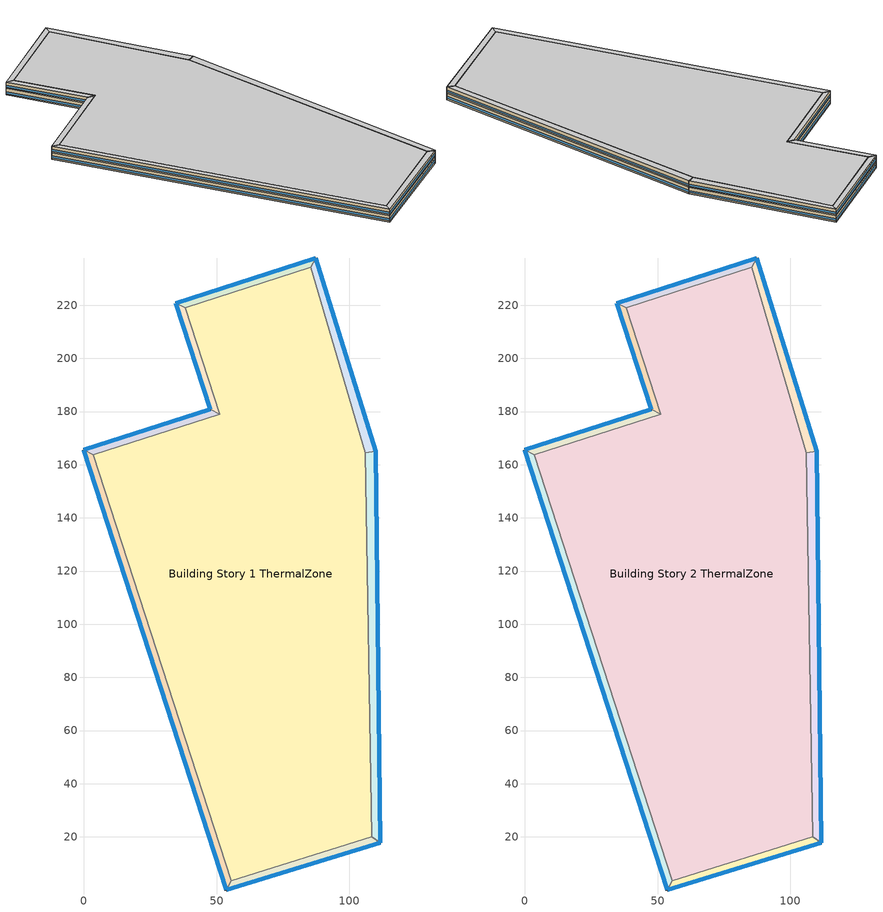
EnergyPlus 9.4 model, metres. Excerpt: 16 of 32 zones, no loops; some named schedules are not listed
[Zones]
Building Story 1 ThermalZone
 floor ground (Typical Insulated Carpeted 8in Slab Floor): 105.93,164.49 108.38,20.09 55.57,3.55 3.56,163.73 51.15,179.06 38.19,218.99 85.39,234.21 z0
 wall adiabatic (Typical Interior Wall): 108.38,20.09 105.93,164.49 85.39,234.21 38.19,218.99 51.15,179.06 3.56,163.73 55.57,3.55 108.38,20.09 z0:3.6
 ceiling adiabatic (Typical Interior Floor): 85.39,234.21 38.19,218.99 51.15,179.06 3.56,163.73 55.57,3.55 108.38,20.09 105.93,164.49 z3.6
Building Story 1 ThermalZone 1
 floor ground (Typical Insulated Carpeted 8in Slab Floor): 109.88,165.12 111.61,17.73 108.38,20.09 105.93,164.49 z0
 wall outside (Typical Insulated Exterior Mass Wall R-12.5): 111.61,17.73 109.88,165.12 z0:3.6
 wall adiabatic (Typical Interior Wall): 109.88,165.12 105.93,164.49 108.38,20.09 111.61,17.73 z0:3.6
 window (U 0.48 SHGC 0.40 Dbl Ref-D Clr 6mm/13mm): 111.61,17.76 109.88,165.09 z0.76:1.84
 ceiling adiabatic (Typical Interior Ceiling): 105.93,164.49 108.38,20.09 111.61,17.73 109.88,165.12 z3.6
Building Story 1 ThermalZone 2
 floor ground (Typical Insulated Carpeted 8in Slab Floor): 111.61,17.73 53.73,0 55.57,3.55 108.38,20.09 z0
 wall outside (Typical Insulated Exterior Mass Wall R-12.5): 53.73,0 111.61,17.73 z0:3.6
 wall adiabatic (Typical Interior Wall): 111.61,17.73 108.38,20.09 55.57,3.55 53.73,0 z0:3.6
 window (U 0.48 SHGC 0.40 Dbl Ref-D Clr 6mm/13mm): 53.75,0.01 111.58,17.72 z0.76:1.84
 ceiling adiabatic (Typical Interior Ceiling): 108.38,20.09 55.57,3.55 53.73,0 111.61,17.73 z3.6
Building Story 1 ThermalZone 3
 floor ground (Typical Insulated Carpeted 8in Slab Floor): 53.73,0 0,165.55 3.56,163.73 55.57,3.55 z0
 wall outside (Typical Insulated Exterior Mass Wall R-12.5): 0,165.55 53.73,0 z0:3.6
 wall adiabatic (Typical Interior Wall): 53.73,0 55.57,3.55 3.56,163.73 0,165.55 z0:3.6
 window (U 0.48 SHGC 0.40 Dbl Ref-D Clr 6mm/13mm): 0.01,165.52 53.72,0.02 z0.76:1.84
 ceiling adiabatic (Typical Interior Ceiling): 55.57,3.55 3.56,163.73 0,165.55 53.73,0 z3.6
Building Story 1 ThermalZone 4
 floor ground (Typical Insulated Carpeted 8in Slab Floor): 0,165.55 47.59,180.88 51.15,179.06 3.56,163.73 z0
 wall outside (Typical Insulated Exterior Mass Wall R-12.5): 47.59,180.88 0,165.55 z0:3.6
 wall adiabatic (Typical Interior Wall): 0,165.55 3.56,163.73 51.15,179.06 47.59,180.88 z0:3.6
 window (U 0.48 SHGC 0.40 Dbl Ref-D Clr 6mm/13mm): 47.56,180.87 0.02,165.55 z0.76:1.84
 ceiling adiabatic (Typical Interior Ceiling): 3.56,163.73 51.15,179.06 47.59,180.88 0,165.55 z3.6
Building Story 1 ThermalZone 5
 floor ground (Typical Insulated Carpeted 8in Slab Floor): 47.59,180.88 34.63,220.81 38.19,218.99 51.15,179.06 z0
 wall outside (Typical Insulated Exterior Mass Wall R-12.5): 34.63,220.81 47.59,180.88 z0:3.6
 wall adiabatic (Typical Interior Wall): 47.59,180.88 51.15,179.06 38.19,218.99 34.63,220.81 z0:3.6
 window (U 0.48 SHGC 0.40 Dbl Ref-D Clr 6mm/13mm): 34.64,220.79 47.58,180.9 z0.76:1.84
 ceiling adiabatic (Typical Interior Ceiling): 51.15,179.06 38.19,218.99 34.63,220.81 47.59,180.88 z3.6
Building Story 1 ThermalZone 6
 floor ground (Typical Insulated Carpeted 8in Slab Floor): 34.63,220.81 87.23,237.76 85.39,234.21 38.19,218.99 z0
 wall outside (Typical Insulated Exterior Mass Wall R-12.5): 87.23,237.76 34.63,220.81 z0:3.6
 wall adiabatic (Typical Interior Wall): 34.63,220.81 38.19,218.99 85.39,234.21 87.23,237.76 z0:3.6
 window (U 0.48 SHGC 0.40 Dbl Ref-D Clr 6mm/13mm): 87.2,237.75 34.65,220.82 z0.76:1.84
 ceiling adiabatic (Typical Interior Ceiling): 38.19,218.99 85.39,234.21 87.23,237.76 34.63,220.81 z3.6
Building Story 1 ThermalZone 7
 floor ground (Typical Insulated Carpeted 8in Slab Floor): 87.23,237.76 109.88,165.12 105.93,164.49 85.39,234.21 z0
 wall outside (Typical Insulated Exterior Mass Wall R-12.5): 109.88,165.12 87.23,237.76 z0:3.6
 wall adiabatic (Typical Interior Wall): 87.23,237.76 85.39,234.21 105.93,164.49 109.88,165.12 z0:3.6
 window (U 0.48 SHGC 0.40 Dbl Ref-D Clr 6mm/13mm): 109.87,165.14 87.24,237.73 z0.76:1.84
 ceiling adiabatic (Typical Interior Ceiling): 85.39,234.21 105.93,164.49 109.88,165.12 87.23,237.76 z3.6
Building Story 2 ThermalZone
 floor adiabatic (Typical Interior Floor): 105.93,164.49 108.38,20.09 55.57,3.55 3.56,163.73 51.15,179.06 38.19,218.99 85.39,234.21 z3.6
 wall adiabatic (Typical Interior Wall): 108.38,20.09 105.93,164.49 85.39,234.21 38.19,218.99 51.15,179.06 3.56,163.73 55.57,3.55 108.38,20.09 z3.6:7.2
 ceiling adiabatic (Typical Interior Floor): 85.39,234.21 38.19,218.99 51.15,179.06 3.56,163.73 55.57,3.55 108.38,20.09 105.93,164.49 z7.2
Building Story 2 ThermalZone 1
 floor adiabatic (Typical Interior Ceiling): 109.88,165.12 111.61,17.73 108.38,20.09 105.93,164.49 z3.6
 wall outside (Typical Insulated Exterior Mass Wall R-12.5): 111.61,17.73 109.88,165.12 z3.6:7.2
 wall adiabatic (Typical Interior Wall): 109.88,165.12 105.93,164.49 108.38,20.09 111.61,17.73 z3.6:7.2
 window (U 0.48 SHGC 0.40 Dbl Ref-D Clr 6mm/13mm): 111.61,17.76 109.88,165.09 z4.36:5.44
 ceiling adiabatic (Typical Interior Floor): 105.93,164.49 108.38,20.09 111.61,17.73 109.88,165.12 z7.2
Building Story 2 ThermalZone 2
 floor adiabatic (Typical Interior Ceiling): 111.61,17.73 53.73,0 55.57,3.55 108.38,20.09 z3.6
 wall outside (Typical Insulated Exterior Mass Wall R-12.5): 53.73,0 111.61,17.73 z3.6:7.2
 wall adiabatic (Typical Interior Wall): 111.61,17.73 108.38,20.09 55.57,3.55 53.73,0 z3.6:7.2
 window (U 0.48 SHGC 0.40 Dbl Ref-D Clr 6mm/13mm): 53.75,0.01 111.58,17.72 z4.36:5.44
 ceiling adiabatic (Typical Interior Floor): 108.38,20.09 55.57,3.55 53.73,0 111.61,17.73 z7.2
Building Story 2 ThermalZone 3
 floor adiabatic (Typical Interior Ceiling): 53.73,0 0,165.55 3.56,163.73 55.57,3.55 z3.6
 wall outside (Typical Insulated Exterior Mass Wall R-12.5): 0,165.55 53.73,0 z3.6:7.2
 wall adiabatic (Typical Interior Wall): 53.73,0 55.57,3.55 3.56,163.73 0,165.55 z3.6:7.2
 window (U 0.48 SHGC 0.40 Dbl Ref-D Clr 6mm/13mm): 0.01,165.52 53.72,0.02 z4.36:5.44
 ceiling adiabatic (Typical Interior Floor): 55.57,3.55 3.56,163.73 0,165.55 53.73,0 z7.2
Building Story 2 ThermalZone 4
 floor adiabatic (Typical Interior Ceiling): 0,165.55 47.59,180.88 51.15,179.06 3.56,163.73 z3.6
 wall outside (Typical Insulated Exterior Mass Wall R-12.5): 47.59,180.88 0,165.55 z3.6:7.2
 wall adiabatic (Typical Interior Wall): 0,165.55 3.56,163.73 51.15,179.06 47.59,180.88 z3.6:7.2
 window (U 0.48 SHGC 0.40 Dbl Ref-D Clr 6mm/13mm): 47.56,180.87 0.02,165.55 z4.36:5.44
 ceiling adiabatic (Typical Interior Floor): 3.56,163.73 51.15,179.06 47.59,180.88 0,165.55 z7.2
Building Story 2 ThermalZone 5
 floor adiabatic (Typical Interior Ceiling): 47.59,180.88 34.63,220.81 38.19,218.99 51.15,179.06 z3.6
 wall outside (Typical Insulated Exterior Mass Wall R-12.5): 34.63,220.81 47.59,180.88 z3.6:7.2
 wall adiabatic (Typical Interior Wall): 47.59,180.88 51.15,179.06 38.19,218.99 34.63,220.81 z3.6:7.2
 window (U 0.48 SHGC 0.40 Dbl Ref-D Clr 6mm/13mm): 34.64,220.79 47.58,180.9 z4.36:5.44
 ceiling adiabatic (Typical Interior Floor): 51.15,179.06 38.19,218.99 34.63,220.81 47.59,180.88 z7.2
Building Story 2 ThermalZone 6
 floor adiabatic (Typical Interior Ceiling): 34.63,220.81 87.23,237.76 85.39,234.21 38.19,218.99 z3.6
 wall outside (Typical Insulated Exterior Mass Wall R-12.5): 87.23,237.76 34.63,220.81 z3.6:7.2
 wall adiabatic (Typical Interior Wall): 34.63,220.81 38.19,218.99 85.39,234.21 87.23,237.76 z3.6:7.2
 window (U 0.48 SHGC 0.40 Dbl Ref-D Clr 6mm/13mm): 87.2,237.75 34.65,220.82 z4.36:5.44
 ceiling adiabatic (Typical Interior Floor): 38.19,218.99 85.39,234.21 87.23,237.76 34.63,220.81 z7.2
Building Story 2 ThermalZone 7
 floor adiabatic (Typical Interior Ceiling): 87.23,237.76 109.88,165.12 105.93,164.49 85.39,234.21 z3.6
 wall outside (Typical Insulated Exterior Mass Wall R-12.5): 109.88,165.12 87.23,237.76 z3.6:7.2
 wall adiabatic (Typical Interior Wall): 87.23,237.76 85.39,234.21 105.93,164.49 109.88,165.12 z3.6:7.2
 window (U 0.48 SHGC 0.40 Dbl Ref-D Clr 6mm/13mm): 109.87,165.14 87.24,237.73 z4.36:5.44
 ceiling adiabatic (Typical Interior Ceiling): 85.39,234.21 105.93,164.49 109.88,165.12 87.23,237.76 z7.2
shading: 109.88,165.12 111.61,17.73 53.73,0 0,165.55 47.59,180.88 34.63,220.81 87.23,237.76 z0; 109.88,165.12 111.61,17.73 53.73,0 0,165.55 47.59,180.88 34.63,220.81 87.23,237.76 z0; 109.88,165.12 111.61,17.73 53.73,0 0,165.55 47.59,180.88 34.63,220.81 87.23,237.76 z0; 109.88,165.12 111.61,17.73 53.73,0 0,165.55 47.59,180.88 34.63,220.81 87.23,237.76 z0; 109.88,165.12 111.61,17.73 53.73,0 0,165.55 47.59,180.88 34.63,220.81 87.23,237.76 z0; 109.88,165.12 111.61,17.73 53.73,0 0,165.55 47.59,180.88 34.63,220.81 87.23,237.76 z0; 109.88,165.12 111.61,17.73 53.73,0 0,165.55 47.59,180.88 34.63,220.81 87.23,237.76 z0; 109.88,165.12 111.61,17.73 53.73,0 0,165.55 47.59,180.88 34.63,220.81 87.23,237.76 z0; 109.88,165.12 111.61,17.73 53.73,0 0,165.55 47.59,180.88 34.63,220.81 87.23,237.76 z0; 109.88,165.12 111.61,17.73 53.73,0 0,165.55 47.59,180.88 34.63,220.81 87.23,237.76 z0; 109.88,165.12 111.61,17.73 53.73,0 0,165.55 47.59,180.88 34.63,220.81 87.23,237.76 z0
[Building]
Mixed_use 1: Terrain=City
[Site:Location]
Buffalo Niagara Intl Ap_NY_USA: Latitude {deg}=42.8132; Longitude {deg}=-78.8479; Time Zone {hr}=-5; Elevation {m}=215
[Site:GroundTemperature:FCfactorMethod]
January Ground Temperature {C}=7.4; February Ground Temperature {C}=-0; March Ground Temperature {C}=-7.6; April Ground Temperature {C}=-12.6; May Ground Temperature {C}=-7.7; June Ground Temperature {C}=0.3; July Ground Temperature {C}=7; August Ground Temperature {C}=14.2; September Ground Temperature {C}=19.2; October Ground Temperature {C}=20.9; November Ground Temperature {C}=20; December Ground Temperature {C}=15.4
[Site:WaterMainsTemperature]
Calculation Method=Correlation; Annual Average Outdoor Air Temperature {C}=8.96667; Maximum Difference In Monthly Average Outdoor Air Temperatures {deltaC}=26.2
[SizingPeriod:DesignDay] Day of Month=21; Dry-Bulb Temperature Range Modifier Type=DefaultMultipliers; Humidity Condition Type=Wetbulb; Barometric Pressure {Pa}=98769; Rain Indicator=No; Snow Indicator=No; Daylight Saving Time Indicator=No
Name | Month | Day Type | Maximum Dry-Bulb Temperature {C} | Daily Dry-Bulb Temperature Range {deltaC} | Wetbulb or DewPoint at Maximum Dry-Bulb {C} | Wind Speed {m/s} | Wind Direction {deg} | Solar Model Indicator | ASHRAE Clear Sky Optical Depth for Beam Irradiance (taub) | ASHRAE Clear Sky Optical Depth for Diffuse Irradiance (taud) | Sky Clearness
Buffalo Niagara Intl Ap Ann Clg .4% Condns DB=>MWB 1 | 7 | SummerDesignDay | 30.3 | 9.3 | 21.8 | 5.7 | 240 | ASHRAETau | 0.462 | 2.001
Buffalo Niagara Intl Ap Ann Clg .4% Condns WB=>MDB 1 | 7 | SummerDesignDay | 27.8 | 9.3 | 23.8 | 5.7 | 240 | ASHRAETau | 0.462 | 2.001
Buffalo Niagara Intl Ap Ann Htg 99.6% Condns DB 1 | 1 | WinterDesignDay | -16.3 | 0 | -16.3 | 5.1 | 270 | ASHRAEClearSky |  |  | 0
[Material] Thermal Absorptance=0.9
Name | Roughness | Thickness {m} | Conductivity {W/m-K} | Density {kg/m3} | Specific Heat {J/kg-K} | Solar Absorptance | Visible Absorptance
1/2IN Gypsum | Smooth | 0.0127 | 0.16 | 784.9 | 830 | 0.4 | 0.4
100mm Normalweight concrete floor | MediumRough | 0.1016 | 2.31045 | 2322 | 832.557 | 0.7 | 0.7
1IN Stucco | Smooth | 0.0253 | 0.6918 | 1858 | 837 | 0.7 | 0.92
8 in. Normalweight Concrete Floor | MediumRough | 0.2032 | 2.31 | 2322 | 832 | 0.7 | 0.7
8IN CONCRETE HW RefBldg | Rough | 0.2032 | 1.311 | 2240 | 836.8 | 0.7 | 0.7
G01 13mm gypsum board | Smooth | 0.0127 | 0.160031 | 800.001 | 1090.73 | 0.7 | 0.5
Std Wood 6inch 1; Std Wood 6inch 2 | MediumSmooth | 0.15 | 0.12 | 540 | 1210 | 0.7 | 0.7
[Material:NoMass] Roughness=Smooth; Thermal Absorptance=0.9; Solar Absorptance=0.7
Name | Thermal Resistance {m2-K/W} | Visible Absorptance
CP02 CARPET PAD; Typical Carpet Pad | 0.21648 | 0.8
Typical Insulation R-10.11 | 1.78074 | 0.7
[WindowMaterial:Gas]
AIR 13MM: Gas Type=Air; Thickness {m}=0.0127
[WindowMaterial:Glazing] Optical Data Type=SpectralAverage; Thickness {m}=0.006; Infrared Transmittance at Normal Incidence=0; Front Side Infrared Hemispherical Emissivity=0.84; Conductivity {W/m-K}=0.9; Dirt Correction Factor for Solar and Visible Transmittance=1; Solar Diffusing=No
Name | Solar Transmittance at Normal Incidence | Front Side Solar Reflectance at Normal Incidence | Back Side Solar Reflectance at Normal Incidence | Visible Transmittance at Normal Incidence | Front Side Visible Reflectance at Normal Incidence | Back Side Visible Reflectance at Normal Incidence | Back Side Infrared Hemispherical Emissivity
CLEAR 6MM | 0.775 | 0.071 | 0.071 | 0.881 | 0.08 | 0.08 | 0.84
REF D CLEAR 6MM | 0.429 | 0.308 | 0.379 | 0.334 | 0.453 | 0.505 | 0.82
[Construction]
InteriorFurnishings 1: Std Wood 6inch 1
InteriorFurnishings 2: Std Wood 6inch 2
Typical Insulated Carpeted 8in Slab Floor: 8 in. Normalweight Concrete Floor, Typical Carpet Pad
Typical Insulated Exterior Mass Wall R-12.5: 1IN Stucco, 8IN CONCRETE HW RefBldg, Typical Insulation R-10.11, 1/2IN Gypsum
Typical Interior Ceiling: CP02 CARPET PAD, 100mm Normalweight concrete floor
Typical Interior Floor: 100mm Normalweight concrete floor, CP02 CARPET PAD
Typical Interior Wall: G01 13mm gypsum board, G01 13mm gypsum board
U 0.48 SHGC 0.40 Dbl Ref-D Clr 6mm/13mm: REF D CLEAR 6MM, AIR 13MM, CLEAR 6MM
[Zone] Multiplier=1; Part of Total Floor Area=Yes
Building Story 1 ThermalZone; Building Story 1 ThermalZone 1; Building Story 1 ThermalZone 2; Building Story 1 ThermalZone 3; Building Story 1 ThermalZone 4; Building Story 1 ThermalZone 5; Building Story 1 ThermalZone 6; Building Story 1 ThermalZone 7; Building Story 2 ThermalZone; Building Story 2 ThermalZone 1; Building Story 2 ThermalZone 2; Building Story 2 ThermalZone 3; Building Story 2 ThermalZone 4; Building Story 2 ThermalZone 5; Building Story 2 ThermalZone 6; Building Story 2 ThermalZone 7
[InternalMass]
Name | Construction | Zone or ZoneList | Surface Area {m2}
Building Story 1 Space Mass | InteriorFurnishings 2 | Building Story 1 ThermalZone | 31237
Building Story 1 Space 1 Mass | InteriorFurnishings 2 | Building Story 1 ThermalZone 1 | 1044
Building Story 1 Space 2 Mass | InteriorFurnishings 2 | Building Story 1 ThermalZone 2 | 350.647
Building Story 1 Space 3 Mass | InteriorFurnishings 2 | Building Story 1 ThermalZone 3 | 972.093
Building Story 1 Space 4 Mass | InteriorFurnishings 2 | Building Story 1 ThermalZone 4 | 282.533
Building Story 1 Space 5 Mass | InteriorFurnishings 2 | Building Story 1 ThermalZone 5 | 237.225
Building Story 1 Space 6 Mass | InteriorFurnishings 2 | Building Story 1 ThermalZone 6 | 295.701
Building Story 1 Space 7 Mass | InteriorFurnishings 2 | Building Story 1 ThermalZone 7 | 502.493
Building Story 2 Space Mass | InteriorFurnishings 2 | Building Story 2 ThermalZone | 31237
Building Story 2 Space 1 Mass | InteriorFurnishings 2 | Building Story 2 ThermalZone 1 | 1044
Building Story 2 Space 2 Mass | InteriorFurnishings 2 | Building Story 2 ThermalZone 2 | 350.647
Building Story 2 Space 3 Mass | InteriorFurnishings 2 | Building Story 2 ThermalZone 3 | 972.093
Building Story 2 Space 4 Mass | InteriorFurnishings 2 | Building Story 2 ThermalZone 4 | 282.533
Building Story 2 Space 5 Mass | InteriorFurnishings 2 | Building Story 2 ThermalZone 5 | 237.225
Building Story 2 Space 6 Mass | InteriorFurnishings 2 | Building Story 2 ThermalZone 6 | 295.701
Building Story 2 Space 7 Mass | InteriorFurnishings 2 | Building Story 2 ThermalZone 7 | 502.493
Building Story 1 Space Office OfficeLarge Data Center A  - Story Ground Mass; Building Story 1 Space Office OfficeLarge Data Center C  - Story Ground Mass | InteriorFurnishings 1 | Building Story 1 ThermalZone | 24.8789
Building Story 1 Space 1 Office OfficeLarge Data Center A  - Story Ground Mass; Building Story 1 Space 1 Office OfficeLarge Data Center C  - Story Ground Mass | InteriorFurnishings 1 | Building Story 1 ThermalZone 1 | 0.831502
Building Story 1 Space 2 Office OfficeLarge Data Center A  - Story Ground Mass; Building Story 1 Space 2 Office OfficeLarge Data Center C  - Story Ground Mass | InteriorFurnishings 1 | Building Story 1 ThermalZone 2 | 0.279275
Building Story 1 Space 6 Office OfficeLarge Data Center A  - Story Ground Mass; Building Story 1 Space 6 Office OfficeLarge Data Center C  - Story Ground Mass | InteriorFurnishings 1 | Building Story 1 ThermalZone 6 | 0.235513
Building Story 1 Space 3 Office OfficeLarge Data Center A  - Story Ground Mass; Building Story 1 Space 3 Office OfficeLarge Data Center C  - Story Ground Mass | InteriorFurnishings 1 | Building Story 1 ThermalZone 3 | 0.774231
Building Story 1 Space 4 Office OfficeLarge Data Center A  - Story Ground Mass; Building Story 1 Space 4 Office OfficeLarge Data Center C  - Story Ground Mass | InteriorFurnishings 1 | Building Story 1 ThermalZone 4 | 0.225026
Building Story 1 Space 5 Office OfficeLarge Data Center A  - Story Ground Mass; Building Story 1 Space 5 Office OfficeLarge Data Center C  - Story Ground Mass | InteriorFurnishings 1 | Building Story 1 ThermalZone 5 | 0.18894
Building Story 1 Space 7 Office OfficeLarge Data Center A  - Story Ground Mass; Building Story 1 Space 7 Office OfficeLarge Data Center C  - Story Ground Mass | InteriorFurnishings 1 | Building Story 1 ThermalZone 7 | 0.400215
Building Story 1 Space Office OfficeLarge Data Center B  - Story Ground Mass | InteriorFurnishings 1 | Building Story 1 ThermalZone | 537.497
Building Story 1 Space 1 Office OfficeLarge Data Center B  - Story Ground Mass | InteriorFurnishings 1 | Building Story 1 ThermalZone 1 | 17.9642
Building Story 1 Space 2 Office OfficeLarge Data Center B  - Story Ground Mass | InteriorFurnishings 1 | Building Story 1 ThermalZone 2 | 6.03361
Building Story 1 Space 6 Office OfficeLarge Data Center B  - Story Ground Mass | InteriorFurnishings 1 | Building Story 1 ThermalZone 6 | 5.08815
Building Story 1 Space 3 Office OfficeLarge Data Center B  - Story Ground Mass | InteriorFurnishings 1 | Building Story 1 ThermalZone 3 | 16.7269
Building Story 1 Space 4 Office OfficeLarge Data Center B  - Story Ground Mass | InteriorFurnishings 1 | Building Story 1 ThermalZone 4 | 4.86157
Building Story 1 Space 5 Office OfficeLarge Data Center B  - Story Ground Mass | InteriorFurnishings 1 | Building Story 1 ThermalZone 5 | 4.08195
Building Story 1 Space 7 Office OfficeLarge Data Center B  - Story Ground Mass | InteriorFurnishings 1 | Building Story 1 ThermalZone 7 | 8.64645
Building Story 1 Space Office OfficeLarge Main Data Center A  - Story Ground Mass; Building Story 1 Space Office OfficeLarge Main Data Center C  - Story Ground Mass | InteriorFurnishings 1 | Building Story 1 ThermalZone | 44.7291
Building Story 1 Space 1 Office OfficeLarge Main Data Center A  - Story Ground Mass; Building Story 1 Space 1 Office OfficeLarge Main Data Center C  - Story Ground Mass | InteriorFurnishings 1 | Building Story 1 ThermalZone 1 | 1.49493
Building Story 1 Space 2 Office OfficeLarge Main Data Center A  - Story Ground Mass; Building Story 1 Space 2 Office OfficeLarge Main Data Center C  - Story Ground Mass | InteriorFurnishings 1 | Building Story 1 ThermalZone 2 | 0.502101
Building Story 1 Space 6 Office OfficeLarge Main Data Center A  - Story Ground Mass; Building Story 1 Space 6 Office OfficeLarge Main Data Center C  - Story Ground Mass | InteriorFurnishings 1 | Building Story 1 ThermalZone 6 | 0.423423
Building Story 1 Space 3 Office OfficeLarge Main Data Center A  - Story Ground Mass; Building Story 1 Space 3 Office OfficeLarge Main Data Center C  - Story Ground Mass | InteriorFurnishings 1 | Building Story 1 ThermalZone 3 | 1.39197
Building Story 1 Space 4 Office OfficeLarge Main Data Center A  - Story Ground Mass; Building Story 1 Space 4 Office OfficeLarge Main Data Center C  - Story Ground Mass | InteriorFurnishings 1 | Building Story 1 ThermalZone 4 | 0.404568
Building Story 1 Space 5 Office OfficeLarge Main Data Center A  - Story Ground Mass; Building Story 1 Space 5 Office OfficeLarge Main Data Center C  - Story Ground Mass | InteriorFurnishings 1 | Building Story 1 ThermalZone 5 | 0.339689
Building Story 1 Space 7 Office OfficeLarge Main Data Center A  - Story Ground Mass; Building Story 1 Space 7 Office OfficeLarge Main Data Center C  - Story Ground Mass | InteriorFurnishings 1 | Building Story 1 ThermalZone 7 | 0.719535
Building Story 1 Space Office OfficeLarge Main Data Center B  - Story Ground Mass | InteriorFurnishings 1 | Building Story 1 ThermalZone | 966.352
Building Story 1 Space 1 Office OfficeLarge Main Data Center B  - Story Ground Mass | InteriorFurnishings 1 | Building Story 1 ThermalZone 1 | 32.2973
Building Story 1 Space 2 Office OfficeLarge Main Data Center B  - Story Ground Mass | InteriorFurnishings 1 | Building Story 1 ThermalZone 2 | 10.8477
Building Story 1 Space 6 Office OfficeLarge Main Data Center B  - Story Ground Mass | InteriorFurnishings 1 | Building Story 1 ThermalZone 6 | 9.14785
Building Story 1 Space 3 Office OfficeLarge Main Data Center B  - Story Ground Mass | InteriorFurnishings 1 | Building Story 1 ThermalZone 3 | 30.0728
Building Story 1 Space 4 Office OfficeLarge Main Data Center B  - Story Ground Mass | InteriorFurnishings 1 | Building Story 1 ThermalZone 4 | 8.74049
Building Story 1 Space 5 Office OfficeLarge Main Data Center B  - Story Ground Mass | InteriorFurnishings 1 | Building Story 1 ThermalZone 5 | 7.33882
Building Story 1 Space 7 Office OfficeLarge Main Data Center B  - Story Ground Mass | InteriorFurnishings 1 | Building Story 1 ThermalZone 7 | 15.5452
Building Story 1 Space Office WholeBuilding - Lg Office A  - Story Ground Mass; Building Story 1 Space Office WholeBuilding - Lg Office C  - Story Ground Mass | InteriorFurnishings 1 | Building Story 1 ThermalZone | 1216.36
Building Story 1 Space 1 Office WholeBuilding - Lg Office A  - Story Ground Mass; Building Story 1 Space 1 Office WholeBuilding - Lg Office C  - Story Ground Mass | InteriorFurnishings 1 | Building Story 1 ThermalZone 1 | 40.6532
Building Story 1 Space 2 Office WholeBuilding - Lg Office A  - Story Ground Mass; Building Story 1 Space 2 Office WholeBuilding - Lg Office C  - Story Ground Mass | InteriorFurnishings 1 | Building Story 1 ThermalZone 2 | 13.6541
Building Story 1 Space 6 Office WholeBuilding - Lg Office A  - Story Ground Mass; Building Story 1 Space 6 Office WholeBuilding - Lg Office C  - Story Ground Mass | InteriorFurnishings 1 | Building Story 1 ThermalZone 6 | 11.5146
Building Story 1 Space 3 Office WholeBuilding - Lg Office A  - Story Ground Mass; Building Story 1 Space 3 Office WholeBuilding - Lg Office C  - Story Ground Mass | InteriorFurnishings 1 | Building Story 1 ThermalZone 3 | 37.8532
Building Story 1 Space 4 Office WholeBuilding - Lg Office A  - Story Ground Mass; Building Story 1 Space 4 Office WholeBuilding - Lg Office C  - Story Ground Mass | InteriorFurnishings 1 | Building Story 1 ThermalZone 4 | 11.0018
Building Story 1 Space 5 Office WholeBuilding - Lg Office A  - Story Ground Mass; Building Story 1 Space 5 Office WholeBuilding - Lg Office C  - Story Ground Mass | InteriorFurnishings 1 | Building Story 1 ThermalZone 5 | 9.23751
Building Story 1 Space 7 Office WholeBuilding - Lg Office A  - Story Ground Mass; Building Story 1 Space 7 Office WholeBuilding - Lg Office C  - Story Ground Mass | InteriorFurnishings 1 | Building Story 1 ThermalZone 7 | 19.567
Building Story 1 Space Office WholeBuilding - Lg Office A end_a - Story Ground Mass; Building Story 1 Space Office WholeBuilding - Lg Office C end_a - Story Ground Mass | InteriorFurnishings 1 | Building Story 1 ThermalZone | 37.3755
Building Story 1 Space 1 Office WholeBuilding - Lg Office A end_a - Story Ground Mass; Building Story 1 Space 1 Office WholeBuilding - Lg Office C end_a - Story Ground Mass | InteriorFurnishings 1 | Building Story 1 ThermalZone 1 | 1.24916
Building Story 1 Space 2 Office WholeBuilding - Lg Office A end_a - Story Ground Mass; Building Story 1 Space 2 Office WholeBuilding - Lg Office C end_a - Story Ground Mass | InteriorFurnishings 1 | Building Story 1 ThermalZone 2 | 0.419554
Building Story 1 Space 6 Office WholeBuilding - Lg Office A end_a - Story Ground Mass; Building Story 1 Space 6 Office WholeBuilding - Lg Office C end_a - Story Ground Mass | InteriorFurnishings 1 | Building Story 1 ThermalZone 6 | 0.353811
Building Story 1 Space 3 Office WholeBuilding - Lg Office A end_a - Story Ground Mass; Building Story 1 Space 3 Office WholeBuilding - Lg Office C end_a - Story Ground Mass | InteriorFurnishings 1 | Building Story 1 ThermalZone 3 | 1.16312
Building Story 1 Space 4 Office WholeBuilding - Lg Office A end_a - Story Ground Mass; Building Story 1 Space 4 Office WholeBuilding - Lg Office C end_a - Story Ground Mass | InteriorFurnishings 1 | Building Story 1 ThermalZone 4 | 0.338056
Building Story 1 Space 5 Office WholeBuilding - Lg Office A end_a - Story Ground Mass; Building Story 1 Space 5 Office WholeBuilding - Lg Office C end_a - Story Ground Mass | InteriorFurnishings 1 | Building Story 1 ThermalZone 5 | 0.283843
Building Story 1 Space 7 Office WholeBuilding - Lg Office A end_a - Story Ground Mass; Building Story 1 Space 7 Office WholeBuilding - Lg Office C end_a - Story Ground Mass | InteriorFurnishings 1 | Building Story 1 ThermalZone 7 | 0.601241
Building Story 1 Space Office WholeBuilding - Lg Office B  - Story Ground Mass | InteriorFurnishings 1 | Building Story 1 ThermalZone | 26279
Building Story 1 Space 1 Office WholeBuilding - Lg Office B  - Story Ground Mass | InteriorFurnishings 1 | Building Story 1 ThermalZone 1 | 878.293
Building Story 1 Space 2 Office WholeBuilding - Lg Office B  - Story Ground Mass | InteriorFurnishings 1 | Building Story 1 ThermalZone 2 | 294.991
Building Story 1 Space 6 Office WholeBuilding - Lg Office B  - Story Ground Mass | InteriorFurnishings 1 | Building Story 1 ThermalZone 6 | 248.766
Building Story 1 Space 3 Office WholeBuilding - Lg Office B  - Story Ground Mass | InteriorFurnishings 1 | Building Story 1 ThermalZone 3 | 817.799
Building Story 1 Space 4 Office WholeBuilding - Lg Office B  - Story Ground Mass | InteriorFurnishings 1 | Building Story 1 ThermalZone 4 | 237.689
Building Story 1 Space 5 Office WholeBuilding - Lg Office B  - Story Ground Mass | InteriorFurnishings 1 | Building Story 1 ThermalZone 5 | 199.572
Building Story 1 Space 7 Office WholeBuilding - Lg Office B  - Story Ground Mass | InteriorFurnishings 1 | Building Story 1 ThermalZone 7 | 422.736
Building Story 1 Space Office WholeBuilding - Lg Office B end_a - Story Ground Mass | InteriorFurnishings 1 | Building Story 1 ThermalZone | 807.481
Building Story 1 Space 1 Office WholeBuilding - Lg Office B end_a - Story Ground Mass | InteriorFurnishings 1 | Building Story 1 ThermalZone 1 | 26.9875
Building Story 1 Space 2 Office WholeBuilding - Lg Office B end_a - Story Ground Mass | InteriorFurnishings 1 | Building Story 1 ThermalZone 2 | 9.06427
Building Story 1 Space 6 Office WholeBuilding - Lg Office B end_a - Story Ground Mass | InteriorFurnishings 1 | Building Story 1 ThermalZone 6 | 7.64391
Building Story 1 Space 3 Office WholeBuilding - Lg Office B end_a - Story Ground Mass | InteriorFurnishings 1 | Building Story 1 ThermalZone 3 | 25.1287
Building Story 1 Space 4 Office WholeBuilding - Lg Office B end_a - Story Ground Mass | InteriorFurnishings 1 | Building Story 1 ThermalZone 4 | 7.30353
Building Story 1 Space 5 Office WholeBuilding - Lg Office B end_a - Story Ground Mass | InteriorFurnishings 1 | Building Story 1 ThermalZone 5 | 6.1323
Building Story 1 Space 7 Office WholeBuilding - Lg Office B end_a - Story Ground Mass | InteriorFurnishings 1 | Building Story 1 ThermalZone 7 | 12.9895
Building Story 2 Space 1 Office WholeBuilding - Lg Office A  - Story Mid Mass; Building Story 2 Space 1 Office WholeBuilding - Lg Office C  - Story Mid Mass | InteriorFurnishings 1 | Building Story 2 ThermalZone 1 | 41.7305
Building Story 2 Space 2 Office WholeBuilding - Lg Office A  - Story Mid Mass; Building Story 2 Space 2 Office WholeBuilding - Lg Office C  - Story Mid Mass | InteriorFurnishings 1 | Building Story 2 ThermalZone 2 | 14.016
Building Story 2 Space 4 Office WholeBuilding - Lg Office A  - Story Mid Mass; Building Story 2 Space 4 Office WholeBuilding - Lg Office C  - Story Mid Mass | InteriorFurnishings 1 | Building Story 2 ThermalZone 4 | 11.2933
Building Story 2 Space 6 Office WholeBuilding - Lg Office A  - Story Mid Mass; Building Story 2 Space 6 Office WholeBuilding - Lg Office C  - Story Mid Mass | InteriorFurnishings 1 | Building Story 2 ThermalZone 6 | 11.8197
Building Story 2 Space 7 Office WholeBuilding - Lg Office A  - Story Mid Mass; Building Story 2 Space 7 Office WholeBuilding - Lg Office C  - Story Mid Mass | InteriorFurnishings 1 | Building Story 2 ThermalZone 7 | 20.0855
Building Story 2 Space 5 Office WholeBuilding - Lg Office A  - Story Mid Mass; Building Story 2 Space 5 Office WholeBuilding - Lg Office C  - Story Mid Mass | InteriorFurnishings 1 | Building Story 2 ThermalZone 5 | 9.48229
Building Story 2 Space Office WholeBuilding - Lg Office A  - Story Mid Mass; Building Story 2 Space Office WholeBuilding - Lg Office C  - Story Mid Mass | InteriorFurnishings 1 | Building Story 2 ThermalZone | 1248.6
Building Story 2 Space 3 Office WholeBuilding - Lg Office A  - Story Mid Mass; Building Story 2 Space 3 Office WholeBuilding - Lg Office C  - Story Mid Mass | InteriorFurnishings 1 | Building Story 2 ThermalZone 3 | 38.8562
Building Story 2 Space 1 Office WholeBuilding - Lg Office A end_a - Story Mid Mass; Building Story 2 Space 1 Office WholeBuilding - Lg Office A end_b - Story Mid Mass; Building Story 2 Space 1 Office WholeBuilding - Lg Office C end_a - Story Mid Mass; Building Story 2 Space 1 Office WholeBuilding - Lg Office C end_b - Story Mid Mass | InteriorFurnishings 1 | Building Story 2 ThermalZone 1 | 1.24916
Building Story 2 Space 2 Office WholeBuilding - Lg Office A end_a - Story Mid Mass; Building Story 2 Space 2 Office WholeBuilding - Lg Office A end_b - Story Mid Mass; Building Story 2 Space 2 Office WholeBuilding - Lg Office C end_a - Story Mid Mass; Building Story 2 Space 2 Office WholeBuilding - Lg Office C end_b - Story Mid Mass | InteriorFurnishings 1 | Building Story 2 ThermalZone 2 | 0.419554
Building Story 2 Space 4 Office WholeBuilding - Lg Office A end_a - Story Mid Mass; Building Story 2 Space 4 Office WholeBuilding - Lg Office A end_b - Story Mid Mass; Building Story 2 Space 4 Office WholeBuilding - Lg Office C end_a - Story Mid Mass; Building Story 2 Space 4 Office WholeBuilding - Lg Office C end_b - Story Mid Mass | InteriorFurnishings 1 | Building Story 2 ThermalZone 4 | 0.338056
Building Story 2 Space 6 Office WholeBuilding - Lg Office A end_a - Story Mid Mass; Building Story 2 Space 6 Office WholeBuilding - Lg Office A end_b - Story Mid Mass; Building Story 2 Space 6 Office WholeBuilding - Lg Office C end_a - Story Mid Mass; Building Story 2 Space 6 Office WholeBuilding - Lg Office C end_b - Story Mid Mass | InteriorFurnishings 1 | Building Story 2 ThermalZone 6 | 0.353811
Building Story 2 Space 7 Office WholeBuilding - Lg Office A end_a - Story Mid Mass; Building Story 2 Space 7 Office WholeBuilding - Lg Office A end_b - Story Mid Mass; Building Story 2 Space 7 Office WholeBuilding - Lg Office C end_a - Story Mid Mass; Building Story 2 Space 7 Office WholeBuilding - Lg Office C end_b - Story Mid Mass | InteriorFurnishings 1 | Building Story 2 ThermalZone 7 | 0.601241
Building Story 2 Space 5 Office WholeBuilding - Lg Office A end_a - Story Mid Mass; Building Story 2 Space 5 Office WholeBuilding - Lg Office A end_b - Story Mid Mass; Building Story 2 Space 5 Office WholeBuilding - Lg Office C end_a - Story Mid Mass; Building Story 2 Space 5 Office WholeBuilding - Lg Office C end_b - Story Mid Mass | InteriorFurnishings 1 | Building Story 2 ThermalZone 5 | 0.283843
Building Story 2 Space Office WholeBuilding - Lg Office A end_a - Story Mid Mass; Building Story 2 Space Office WholeBuilding - Lg Office A end_b - Story Mid Mass; Building Story 2 Space Office WholeBuilding - Lg Office C end_a - Story Mid Mass; Building Story 2 Space Office WholeBuilding - Lg Office C end_b - Story Mid Mass | InteriorFurnishings 1 | Building Story 2 ThermalZone | 37.3755
Building Story 2 Space 3 Office WholeBuilding - Lg Office A end_a - Story Mid Mass; Building Story 2 Space 3 Office WholeBuilding - Lg Office A end_b - Story Mid Mass; Building Story 2 Space 3 Office WholeBuilding - Lg Office C end_a - Story Mid Mass; Building Story 2 Space 3 Office WholeBuilding - Lg Office C end_b - Story Mid Mass | InteriorFurnishings 1 | Building Story 2 ThermalZone 3 | 1.16312
Building Story 2 Space 1 Office WholeBuilding - Lg Office B  - Story Mid Mass | InteriorFurnishings 1 | Building Story 2 ThermalZone 1 | 901.567
Building Story 2 Space 2 Office WholeBuilding - Lg Office B  - Story Mid Mass | InteriorFurnishings 1 | Building Story 2 ThermalZone 2 | 302.808
Building Story 2 Space 4 Office WholeBuilding - Lg Office B  - Story Mid Mass | InteriorFurnishings 1 | Building Story 2 ThermalZone 4 | 243.987
Building Story 2 Space 6 Office WholeBuilding - Lg Office B  - Story Mid Mass | InteriorFurnishings 1 | Building Story 2 ThermalZone 6 | 255.359
Building Story 2 Space 7 Office WholeBuilding - Lg Office B  - Story Mid Mass | InteriorFurnishings 1 | Building Story 2 ThermalZone 7 | 433.938
Building Story 2 Space 5 Office WholeBuilding - Lg Office B  - Story Mid Mass | InteriorFurnishings 1 | Building Story 2 ThermalZone 5 | 204.86
Building Story 2 Space Office WholeBuilding - Lg Office B  - Story Mid Mass | InteriorFurnishings 1 | Building Story 2 ThermalZone | 26975.3
Building Story 2 Space 3 Office WholeBuilding - Lg Office B  - Story Mid Mass | InteriorFurnishings 1 | Building Story 2 ThermalZone 3 | 839.47
Building Story 2 Space 1 Office WholeBuilding - Lg Office B end_a - Story Mid Mass; Building Story 2 Space 1 Office WholeBuilding - Lg Office B end_b - Story Mid Mass | InteriorFurnishings 1 | Building Story 2 ThermalZone 1 | 26.9875
Building Story 2 Space 2 Office WholeBuilding - Lg Office B end_a - Story Mid Mass; Building Story 2 Space 2 Office WholeBuilding - Lg Office B end_b - Story Mid Mass | InteriorFurnishings 1 | Building Story 2 ThermalZone 2 | 9.06427
Building Story 2 Space 4 Office WholeBuilding - Lg Office B end_a - Story Mid Mass; Building Story 2 Space 4 Office WholeBuilding - Lg Office B end_b - Story Mid Mass | InteriorFurnishings 1 | Building Story 2 ThermalZone 4 | 7.30353
Building Story 2 Space 6 Office WholeBuilding - Lg Office B end_a - Story Mid Mass; Building Story 2 Space 6 Office WholeBuilding - Lg Office B end_b - Story Mid Mass | InteriorFurnishings 1 | Building Story 2 ThermalZone 6 | 7.64391
Building Story 2 Space 7 Office WholeBuilding - Lg Office B end_a - Story Mid Mass; Building Story 2 Space 7 Office WholeBuilding - Lg Office B end_b - Story Mid Mass | InteriorFurnishings 1 | Building Story 2 ThermalZone 7 | 12.9895
Building Story 2 Space 5 Office WholeBuilding - Lg Office B end_a - Story Mid Mass; Building Story 2 Space 5 Office WholeBuilding - Lg Office B end_b - Story Mid Mass | InteriorFurnishings 1 | Building Story 2 ThermalZone 5 | 6.1323
Building Story 2 Space Office WholeBuilding - Lg Office B end_a - Story Mid Mass; Building Story 2 Space Office WholeBuilding - Lg Office B end_b - Story Mid Mass | InteriorFurnishings 1 | Building Story 2 ThermalZone | 807.481
Building Story 2 Space 3 Office WholeBuilding - Lg Office B end_a - Story Mid Mass; Building Story 2 Space 3 Office WholeBuilding - Lg Office B end_b - Story Mid Mass | InteriorFurnishings 1 | Building Story 2 ThermalZone 3 | 25.1287
[Daylighting:Controls] Lighting Control Type=Stepped; Minimum Input Power Fraction for Continuous or ContinuousOff Dimming Control=0.3; Minimum Light Output Fraction for Continuous or ContinuousOff Dimming Control=0.2; Number of Stepped Control Steps=3; Probability Lighting will be Reset When Needed in Manual Stepped Control=1; Glare Calculation Azimuth Angle of View Direction Clockwise from Zone y-Axis {deg}=0; Maximum Allowable Discomfort Glare Index=22; Illuminance Setpoint at Reference Point 1 {lux}=375; Illuminance Setpoint at Reference Point 2 {lux}=375
Name | Zone | Glare Calculation Daylighting Reference Point | Daylighting Reference Point Name 1 | Fraction of Zone Controlled by Reference Point 1 | Daylighting Reference Point Name 2 | Fraction of Zone Controlled by Reference Point 2
Building Story 1 ThermalZone 1 DaylightingControls | Building Story 1 ThermalZone 1 | Building Story 1 Space 1 Daylt Sensor 1 | Building Story 1 Space 1 Daylt Sensor 1 | 0.352 | Building Story 1 Space 1 Daylt Sensor 2 | 0.15
Building Story 1 ThermalZone 2 DaylightingControls | Building Story 1 ThermalZone 2 | Building Story 1 Space 2 Daylt Sensor 1 | Building Story 1 Space 2 Daylt Sensor 1 | 0.421 | Building Story 1 Space 2 Daylt Sensor 2 | 0.122
Building Story 1 ThermalZone 3 DaylightingControls | Building Story 1 ThermalZone 3 | Building Story 1 Space 3 Daylt Sensor 1 | Building Story 1 Space 3 Daylt Sensor 1 | 0.444 | Building Story 1 Space 3 Daylt Sensor 2 | 0.111
Building Story 1 ThermalZone 4 DaylightingControls | Building Story 1 ThermalZone 4 | Building Story 1 Space 4 Daylt Sensor 1 | Building Story 1 Space 4 Daylt Sensor 1 | 0.441 | Building Story 1 Space 4 Daylt Sensor 2 | 0.108
Building Story 1 ThermalZone 5 DaylightingControls | Building Story 1 ThermalZone 5 | Building Story 1 Space 5 Daylt Sensor 1 | Building Story 1 Space 5 Daylt Sensor 1 | 0.441 | Building Story 1 Space 5 Daylt Sensor 2 | 0.107
Building Story 1 ThermalZone 6 DaylightingControls | Building Story 1 ThermalZone 6 | Building Story 1 Space 6 Daylt Sensor 1 | Building Story 1 Space 6 Daylt Sensor 1 | 0.453 | Building Story 1 Space 6 Daylt Sensor 2 | 0.107
Building Story 1 ThermalZone 7 DaylightingControls | Building Story 1 ThermalZone 7 | Building Story 1 Space 7 Daylt Sensor 1 | Building Story 1 Space 7 Daylt Sensor 1 | 0.374 | Building Story 1 Space 7 Daylt Sensor 2 | 0.141
Building Story 2 ThermalZone 1 DaylightingControls | Building Story 2 ThermalZone 1 | Building Story 2 Space 1 Daylt Sensor 1 | Building Story 2 Space 1 Daylt Sensor 1 | 0.352 | Building Story 2 Space 1 Daylt Sensor 2 | 0.15
Building Story 2 ThermalZone 2 DaylightingControls | Building Story 2 ThermalZone 2 | Building Story 2 Space 2 Daylt Sensor 1 | Building Story 2 Space 2 Daylt Sensor 1 | 0.421 | Building Story 2 Space 2 Daylt Sensor 2 | 0.122
Building Story 2 ThermalZone 3 DaylightingControls | Building Story 2 ThermalZone 3 | Building Story 2 Space 3 Daylt Sensor 1 | Building Story 2 Space 3 Daylt Sensor 1 | 0.444 | Building Story 2 Space 3 Daylt Sensor 2 | 0.111
Building Story 2 ThermalZone 4 DaylightingControls | Building Story 2 ThermalZone 4 | Building Story 2 Space 4 Daylt Sensor 1 | Building Story 2 Space 4 Daylt Sensor 1 | 0.441 | Building Story 2 Space 4 Daylt Sensor 2 | 0.108
Building Story 2 ThermalZone 5 DaylightingControls | Building Story 2 ThermalZone 5 | Building Story 2 Space 5 Daylt Sensor 1 | Building Story 2 Space 5 Daylt Sensor 1 | 0.441 | Building Story 2 Space 5 Daylt Sensor 2 | 0.107
Building Story 2 ThermalZone 6 DaylightingControls | Building Story 2 ThermalZone 6 | Building Story 2 Space 6 Daylt Sensor 1 | Building Story 2 Space 6 Daylt Sensor 1 | 0.453 | Building Story 2 Space 6 Daylt Sensor 2 | 0.107
Building Story 2 ThermalZone 7 DaylightingControls | Building Story 2 ThermalZone 7 | Building Story 2 Space 7 Daylt Sensor 1 | Building Story 2 Space 7 Daylt Sensor 1 | 0.374 | Building Story 2 Space 7 Daylt Sensor 2 | 0.141
[AvailabilityManager:NightCycle] Applicability Schedule=Always On Discrete; Control Type=CycleOnAny; Thermostat Tolerance {deltaC}=1; Cycling Run Time Control Type=FixedRunTime; Cycling Run Time {s}=1800
Name | Fan Schedule
Availability Manager Night Cycle 1 | 8 Zone VAV Occ Sch
Availability Manager Night Cycle 2 | 8 Zone VAV 1 Occ Sch
Availability Manager Night Cycle 3 | 8 Zone VAV 2 Occ Sch
Availability Manager Night Cycle 4 | 8 Zone VAV 3 Occ Sch
[AvailabilityManager:Scheduled] Schedule=Always On Discrete
8 Zone VAV OA System Availability Manager; 8 Zone VAV 1 OA System Availability Manager; 8 Zone VAV 2 OA System Availability Manager; 8 Zone VAV 3 OA System Availability Manager
[Exterior:Lights] Control Option=AstronomicalClock
Name | Schedule | Design Level {W}
Building Facades | Schedule Ruleset 1 | 2655.51
Main Entries | Schedule Ruleset 2 | 2256.552
Other Doors | Schedule Ruleset 2 | 4513.104
Parking Areas and Drives | Schedule Ruleset 2 | 176885
[EnergyManagementSystem:Sensor] Output:Variable or Output:Meter Index Key=Environment
Name | Output:Variable or Output:Meter
Mains_Water_Temp_Sen | Site Mains Water Temperature
OAT; OAT_1; OAT_2; OAT_3 | Site Outdoor Air Drybulb Temperature
[EnergyManagementSystem:Actuator] Actuated Component Control Type=Schedule Value
Name | Actuated Component Unique | Actuated Component Type
Mains_Water_Temp_Act | Mains Water Temperature | Schedule:Constant
SYS8ZoneVAV1ClgSch0; SYS8ZoneVAVClgSch0 | OfficeLarge CLGSETP_SCH_NO_SETBACK | Schedule:Year
SYS8ZoneVAV1HtgSch0; SYS8ZoneVAVHtgSch0 | OfficeLarge HTGSETP_SCH_YES_OPTIMUM | Schedule:Year
SYS8ZoneVAV2ClgSch0 | RestaurantSitDown CLGSETP_KITCHEN_SCH_NO_OPTIMUM | Schedule:Year
SYS8ZoneVAV2HtgSch0 | RestaurantSitDown HTGSETP_KITCHEN_SCH_NO_OPTIMUM | Schedule:Year
SYS8ZoneVAV3ClgSch0 | RestaurantSitDown CLGSETP_SCH_NO_OPTIMUM | Schedule:Year
SYS8ZoneVAV3HtgSch0 | RestaurantSitDown HTGSETP_SCH_NO_OPTIMUM | Schedule:Year
[EnergyManagementSystem:Program]
Mains_Water_Prg: SET Mains_Water_Temp_Act = Mains_Water_Temp_Sen
SYS8ZoneVAV1OptimumStartProg0: IF DaylightSavings==0 && DayOfWeek>1 && Hour==5 && OAT_1<23.9 && OAT_1>1.7; SET SYS8ZoneVAV1ClgSch0 = 29.4; SET SYS8ZoneVAV1HtgSch0 = 15.6; ELSEIF DaylightSavings==0 && DayOfWeek==1 && Hour==7 && OAT_1<23.9 && OAT_1>1.7; SET SYS8ZoneVAV1ClgSch0 = 29.4; SET SYS8ZoneVAV1HtgSch0 = 15.6; ELSEIF DaylightSavings==1 && DayOfWeek>1 && Hour==4 && OAT_1<23.9 && OAT_1>1.7; SET SYS8ZoneVAV1ClgSch0 = 29.4; SET SYS8ZoneVAV1HtgSch0 = 15.6; ELSEIF DaylightSavings==1 && DayOfWeek==1 && Hour==6 && OAT_1<23.9 && OAT_1>1.7; SET SYS8ZoneVAV1ClgSch0 = 29.4; SET SYS8ZoneVAV1HtgSch0 = 15.6; ELSE; SET SYS8ZoneVAV1ClgSch0 = NULL; SET SYS8ZoneVAV1HtgSch0 = NULL; ENDIF
SYS8ZoneVAV2OptimumStartProg0: IF DaylightSavings==0 && DayOfWeek>1 && Hour==5 && OAT_2<23.9 && OAT_2>1.7; SET SYS8ZoneVAV2ClgSch0 = 29.4; SET SYS8ZoneVAV2HtgSch0 = 15.6; ELSEIF DaylightSavings==0 && DayOfWeek==1 && Hour==7 && OAT_2<23.9 && OAT_2>1.7; SET SYS8ZoneVAV2ClgSch0 = 29.4; SET SYS8ZoneVAV2HtgSch0 = 15.6; ELSEIF DaylightSavings==1 && DayOfWeek>1 && Hour==4 && OAT_2<23.9 && OAT_2>1.7; SET SYS8ZoneVAV2ClgSch0 = 29.4; SET SYS8ZoneVAV2HtgSch0 = 15.6; ELSEIF DaylightSavings==1 && DayOfWeek==1 && Hour==6 && OAT_2<23.9 && OAT_2>1.7; SET SYS8ZoneVAV2ClgSch0 = 29.4; SET SYS8ZoneVAV2HtgSch0 = 15.6; ELSE; SET SYS8ZoneVAV2ClgSch0 = NULL; SET SYS8ZoneVAV2HtgSch0 = NULL; ENDIF
SYS8ZoneVAV3OptimumStartProg0: IF DaylightSavings==0 && DayOfWeek>1 && Hour==5 && OAT_3<23.9 && OAT_3>1.7; SET SYS8ZoneVAV3ClgSch0 = 29.4; SET SYS8ZoneVAV3HtgSch0 = 15.6; ELSEIF DaylightSavings==0 && DayOfWeek==1 && Hour==7 && OAT_3<23.9 && OAT_3>1.7; SET SYS8ZoneVAV3ClgSch0 = 29.4; SET SYS8ZoneVAV3HtgSch0 = 15.6; ELSEIF DaylightSavings==1 && DayOfWeek>1 && Hour==4 && OAT_3<23.9 && OAT_3>1.7; SET SYS8ZoneVAV3ClgSch0 = 29.4; SET SYS8ZoneVAV3HtgSch0 = 15.6; ELSEIF DaylightSavings==1 && DayOfWeek==1 && Hour==6 && OAT_3<23.9 && OAT_3>1.7; SET SYS8ZoneVAV3ClgSch0 = 29.4; SET SYS8ZoneVAV3HtgSch0 = 15.6; ELSE; SET SYS8ZoneVAV3ClgSch0 = NULL; SET SYS8ZoneVAV3HtgSch0 = NULL; ENDIF
SYS8ZoneVAVOptimumStartProg0: IF DaylightSavings==0 && DayOfWeek>1 && Hour==5 && OAT<23.9 && OAT>1.7; SET SYS8ZoneVAVClgSch0 = 29.4; SET SYS8ZoneVAVHtgSch0 = 15.6; ELSEIF DaylightSavings==0 && DayOfWeek==1 && Hour==7 && OAT<23.9 && OAT>1.7; SET SYS8ZoneVAVClgSch0 = 29.4; SET SYS8ZoneVAVHtgSch0 = 15.6; ELSEIF DaylightSavings==1 && DayOfWeek>1 && Hour==4 && OAT<23.9 && OAT>1.7; SET SYS8ZoneVAVClgSch0 = 29.4; SET SYS8ZoneVAVHtgSch0 = 15.6; ELSEIF DaylightSavings==1 && DayOfWeek==1 && Hour==6 && OAT<23.9 && OAT>1.7; SET SYS8ZoneVAVClgSch0 = 29.4; SET SYS8ZoneVAVHtgSch0 = 15.6; ELSE; SET SYS8ZoneVAVClgSch0 = NULL; SET SYS8ZoneVAVHtgSch0 = NULL; ENDIF
[EnergyManagementSystem:ProgramCallingManager]
Mains_Water_Prg_Mgr: BeginTimestepBeforePredictor; Mains_Water_Prg
SYS8ZoneVAV1OptimumStartCallingManager0: BeginTimestepBeforePredictor; SYS8ZoneVAV1OptimumStartProg0
SYS8ZoneVAV2OptimumStartCallingManager0: BeginTimestepBeforePredictor; SYS8ZoneVAV2OptimumStartProg0
SYS8ZoneVAV3OptimumStartCallingManager0: BeginTimestepBeforePredictor; SYS8ZoneVAV3OptimumStartProg0
SYS8ZoneVAVOptimumStartCallingManager0: BeginTimestepBeforePredictor; SYS8ZoneVAVOptimumStartProg0
[Schedule:Day:Interval]
Schedule Day 52: No, 06:00, 0, 24:00, 1
Schedule Day 53: No, 06:00, 0.7, 24:00, 1
[Schedule:Week:Daily]
OfficeLarge HTGSETP_SCH_YES_OPTIMUM Week Rule - Jan1-Dec31: OfficeLarge HTGSETP_SCH_YES_OPTIMUM Default, OfficeLarge HTGSETP_SCH_YES_OPTIMUM Wkdy Day, OfficeLarge HTGSETP_SCH_YES_OPTIMUM Wkdy Day, OfficeLarge HTGSETP_SCH_YES_OPTIMUM Wkdy Day, OfficeLarge HTGSETP_SCH_YES_OPTIMUM Wkdy Day, OfficeLarge HTGSETP_SCH_YES_OPTIMUM Wkdy Day, OfficeLarge HTGSETP_SCH_YES_OPTIMUM Sat Day, OfficeLarge HTGSETP_SCH_YES_OPTIMUM Default, OfficeLarge HTGSETP_SCH_YES_OPTIMUM Summer Design Day, OfficeLarge HTGSETP_SCH_YES_OPTIMUM Winter Design Day, OfficeLarge HTGSETP_SCH_YES_OPTIMUM Default, OfficeLarge HTGSETP_SCH_YES_OPTIMUM Default
OfficeLarge CLGSETP_SCH_NO_SETBACK Week Rule - Jan1-Dec31: OfficeLarge CLGSETP_SCH_NO_SETBACK Default, OfficeLarge CLGSETP_SCH_NO_SETBACK Default|WntrDsn|Sat|Wkdy Day, OfficeLarge CLGSETP_SCH_NO_SETBACK Default|WntrDsn|Sat|Wkdy Day, OfficeLarge CLGSETP_SCH_NO_SETBACK Default|WntrDsn|Sat|Wkdy Day, OfficeLarge CLGSETP_SCH_NO_SETBACK Default|WntrDsn|Sat|Wkdy Day, OfficeLarge CLGSETP_SCH_NO_SETBACK Default|WntrDsn|Sat|Wkdy Day, OfficeLarge CLGSETP_SCH_NO_SETBACK Default|WntrDsn|Sat|Wkdy Day, OfficeLarge CLGSETP_SCH_NO_SETBACK Default, OfficeLarge CLGSETP_SCH_NO_SETBACK Summer Design Day, OfficeLarge CLGSETP_SCH_NO_SETBACK Winter Design Day, OfficeLarge CLGSETP_SCH_NO_SETBACK Default, OfficeLarge CLGSETP_SCH_NO_SETBACK Default
8 Zone VAV Occ Sch Week Rule - Jan1-Dec31: 8 Zone VAV Occ Sch Sunday, 8 Zone VAV Occ Sch Default, 8 Zone VAV Occ Sch Default, 8 Zone VAV Occ Sch Default, 8 Zone VAV Occ Sch Default, 8 Zone VAV Occ Sch Default, 8 Zone VAV Occ Sch Saturday, 8 Zone VAV Occ Sch Default, 8 Zone VAV Occ Sch Summer Design Day, 8 Zone VAV Occ Sch Winter Design Day, 8 Zone VAV Occ Sch Default, 8 Zone VAV Occ Sch Default
8 Zone VAV 1 Occ Sch Week Rule - Jan1-Dec31: 8 Zone VAV 1 Occ Sch Sunday, 8 Zone VAV 1 Occ Sch Default, 8 Zone VAV 1 Occ Sch Default, 8 Zone VAV 1 Occ Sch Default, 8 Zone VAV 1 Occ Sch Default, 8 Zone VAV 1 Occ Sch Default, 8 Zone VAV 1 Occ Sch Saturday, 8 Zone VAV 1 Occ Sch Default, 8 Zone VAV 1 Occ Sch Summer Design Day, 8 Zone VAV 1 Occ Sch Winter Design Day, 8 Zone VAV 1 Occ Sch Default, 8 Zone VAV 1 Occ Sch Default
8 Zone VAV 2 Occ Sch Week Rule - Jan1-Dec31: 8 Zone VAV 2 Occ Sch Default, 8 Zone VAV 2 Occ Sch Default, 8 Zone VAV 2 Occ Sch Default, 8 Zone VAV 2 Occ Sch Default, 8 Zone VAV 2 Occ Sch Default, 8 Zone VAV 2 Occ Sch Default, 8 Zone VAV 2 Occ Sch Default, 8 Zone VAV 2 Occ Sch Default, 8 Zone VAV 2 Occ Sch Summer Design Day, 8 Zone VAV 2 Occ Sch Winter Design Day, 8 Zone VAV 2 Occ Sch Default, 8 Zone VAV 2 Occ Sch Default
8 Zone VAV 3 Occ Sch Week Rule - Jan1-Dec31: 8 Zone VAV 3 Occ Sch Default, 8 Zone VAV 3 Occ Sch Default, 8 Zone VAV 3 Occ Sch Default, 8 Zone VAV 3 Occ Sch Default, 8 Zone VAV 3 Occ Sch Default, 8 Zone VAV 3 Occ Sch Default, 8 Zone VAV 3 Occ Sch Default, 8 Zone VAV 3 Occ Sch Default, 8 Zone VAV 3 Occ Sch Summer Design Day, 8 Zone VAV 3 Occ Sch Winter Design Day, 8 Zone VAV 3 Occ Sch Default, 8 Zone VAV 3 Occ Sch Default
Schedule Ruleset 1 Week Rule - Jan1-Dec31: Schedule Day 52, Schedule Day 52, Schedule Day 52, Schedule Day 52, Schedule Day 52, Schedule Day 52, Schedule Day 52, Schedule Day 52, Schedule Day 52, Schedule Day 52, Schedule Day 52, Schedule Day 52
Schedule Ruleset 2 Week Rule - Jan1-Dec31: Schedule Day 53, Schedule Day 53, Schedule Day 53, Schedule Day 53, Schedule Day 53, Schedule Day 53, Schedule Day 53, Schedule Day 53, Schedule Day 53, Schedule Day 53, Schedule Day 53, Schedule Day 53
[Schedule:Year]
OfficeLarge HTGSETP_SCH_YES_OPTIMUM: OfficeLarge HTGSETP_SCH_YES_OPTIMUM Week Rule - Jan1-Dec31, 1, 1, 12, 31
OfficeLarge CLGSETP_SCH_NO_SETBACK: OfficeLarge CLGSETP_SCH_NO_SETBACK Week Rule - Jan1-Dec31, 1, 1, 12, 31
8 Zone VAV Occ Sch: 8 Zone VAV Occ Sch Week Rule - Jan1-Dec31, 1, 1, 12, 31
8 Zone VAV 1 Occ Sch: 8 Zone VAV 1 Occ Sch Week Rule - Jan1-Dec31, 1, 1, 12, 31
RestaurantSitDown HTGSETP_KITCHEN_SCH_NO_OPTIMUM: RestaurantSitDown HTGSETP_KITCHEN_SCH_NO_OPTIMUM Week Rule - Jan1-Dec31, 1, 1, 12, 31
RestaurantSitDown CLGSETP_KITCHEN_SCH_NO_OPTIMUM: RestaurantSitDown CLGSETP_KITCHEN_SCH_NO_OPTIMUM Week Rule - Jan1-Dec31, 1, 1, 12, 31
8 Zone VAV 2 Occ Sch: 8 Zone VAV 2 Occ Sch Week Rule - Jan1-Dec31, 1, 1, 12, 31
RestaurantSitDown HTGSETP_SCH_NO_OPTIMUM: RestaurantSitDown HTGSETP_SCH_NO_OPTIMUM Week Rule - Jan1-Dec31, 1, 1, 12, 31
RestaurantSitDown CLGSETP_SCH_NO_OPTIMUM: RestaurantSitDown CLGSETP_SCH_NO_OPTIMUM Week Rule - Jan1-Dec31, 1, 1, 12, 31
8 Zone VAV 3 Occ Sch: 8 Zone VAV 3 Occ Sch Week Rule - Jan1-Dec31, 1, 1, 12, 31
Schedule Ruleset 1: Schedule Ruleset 1 Week Rule - Jan1-Dec31, 1, 1, 12, 31
Schedule Ruleset 2: Schedule Ruleset 2 Week Rule - Jan1-Dec31, 1, 1, 12, 31
[Schedule:Constant]
Name | Hourly Value
Always On Discrete | 1
Mains Water Temperature | 10
